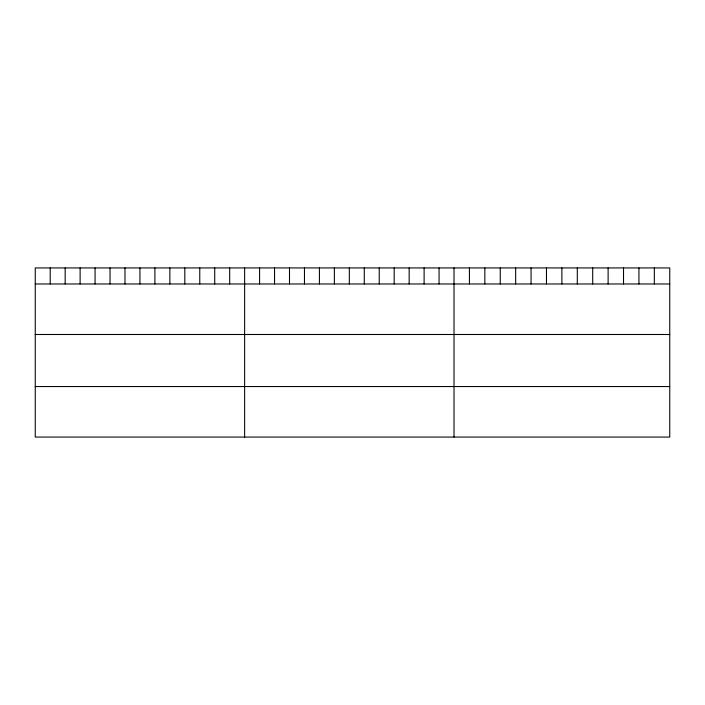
<?xml version="1.0" encoding="UTF-8"?>
<svg xmlns="http://www.w3.org/2000/svg" width="705" height="705" viewBox="0 0 705 705"><rect width="100%" height="100%" fill="white"/><g stroke="black" fill="none" stroke-linecap="round" stroke-linejoin="round"><path stroke-width="1.06" d="M669.75 283.974L669.75 437.065L35.25 437.065L35.25 267.935L669.75 267.935L669.75 283.974L35.25 283.974M35.25 334.496L669.75 334.496M35.25 386.543L669.75 386.543M654.337 267.935L654.337 283.974M638.933 267.935L638.933 283.974M623.52 267.935L623.52 283.974M608.115 267.935L608.115 283.974M592.702 267.935L592.702 283.974M577.298 267.935L577.298 283.974M561.885 267.935L561.885 283.974M546.472 267.935L546.472 283.974M531.068 267.935L531.068 283.974M515.655 267.935L515.655 283.974M500.25 267.935L500.25 283.974M484.837 267.935L484.837 283.974M469.433 267.935L469.433 283.974M454.02 267.935L454.02 437.065M439.065 267.935L439.065 283.974M424.11 267.935L424.11 283.974M409.156 267.935L409.156 283.974M394.192 267.935L394.192 283.974M379.237 267.935L379.237 283.974M364.282 267.935L364.282 283.974M349.327 267.935L349.327 283.974M334.373 267.935L334.373 283.974M319.418 267.935L319.418 283.974M304.463 267.935L304.463 283.974M289.499 267.935L289.499 283.974M274.545 267.935L274.545 283.974M259.59 267.935L259.59 283.974M244.635 267.935L244.635 437.065M229.68 267.935L229.68 283.974M214.725 267.935L214.725 283.974M199.771 267.935L199.771 283.974M184.807 267.935L184.807 283.974M169.852 267.935L169.852 283.974M154.897 267.935L154.897 283.974M139.942 267.935L139.942 283.974M124.988 267.935L124.988 283.974M110.033 267.935L110.033 283.974M95.078 267.935L95.078 283.974M80.114 267.935L80.114 283.974M65.16 267.935L65.16 283.974M50.205 267.935L50.205 283.974"/></g></svg>
